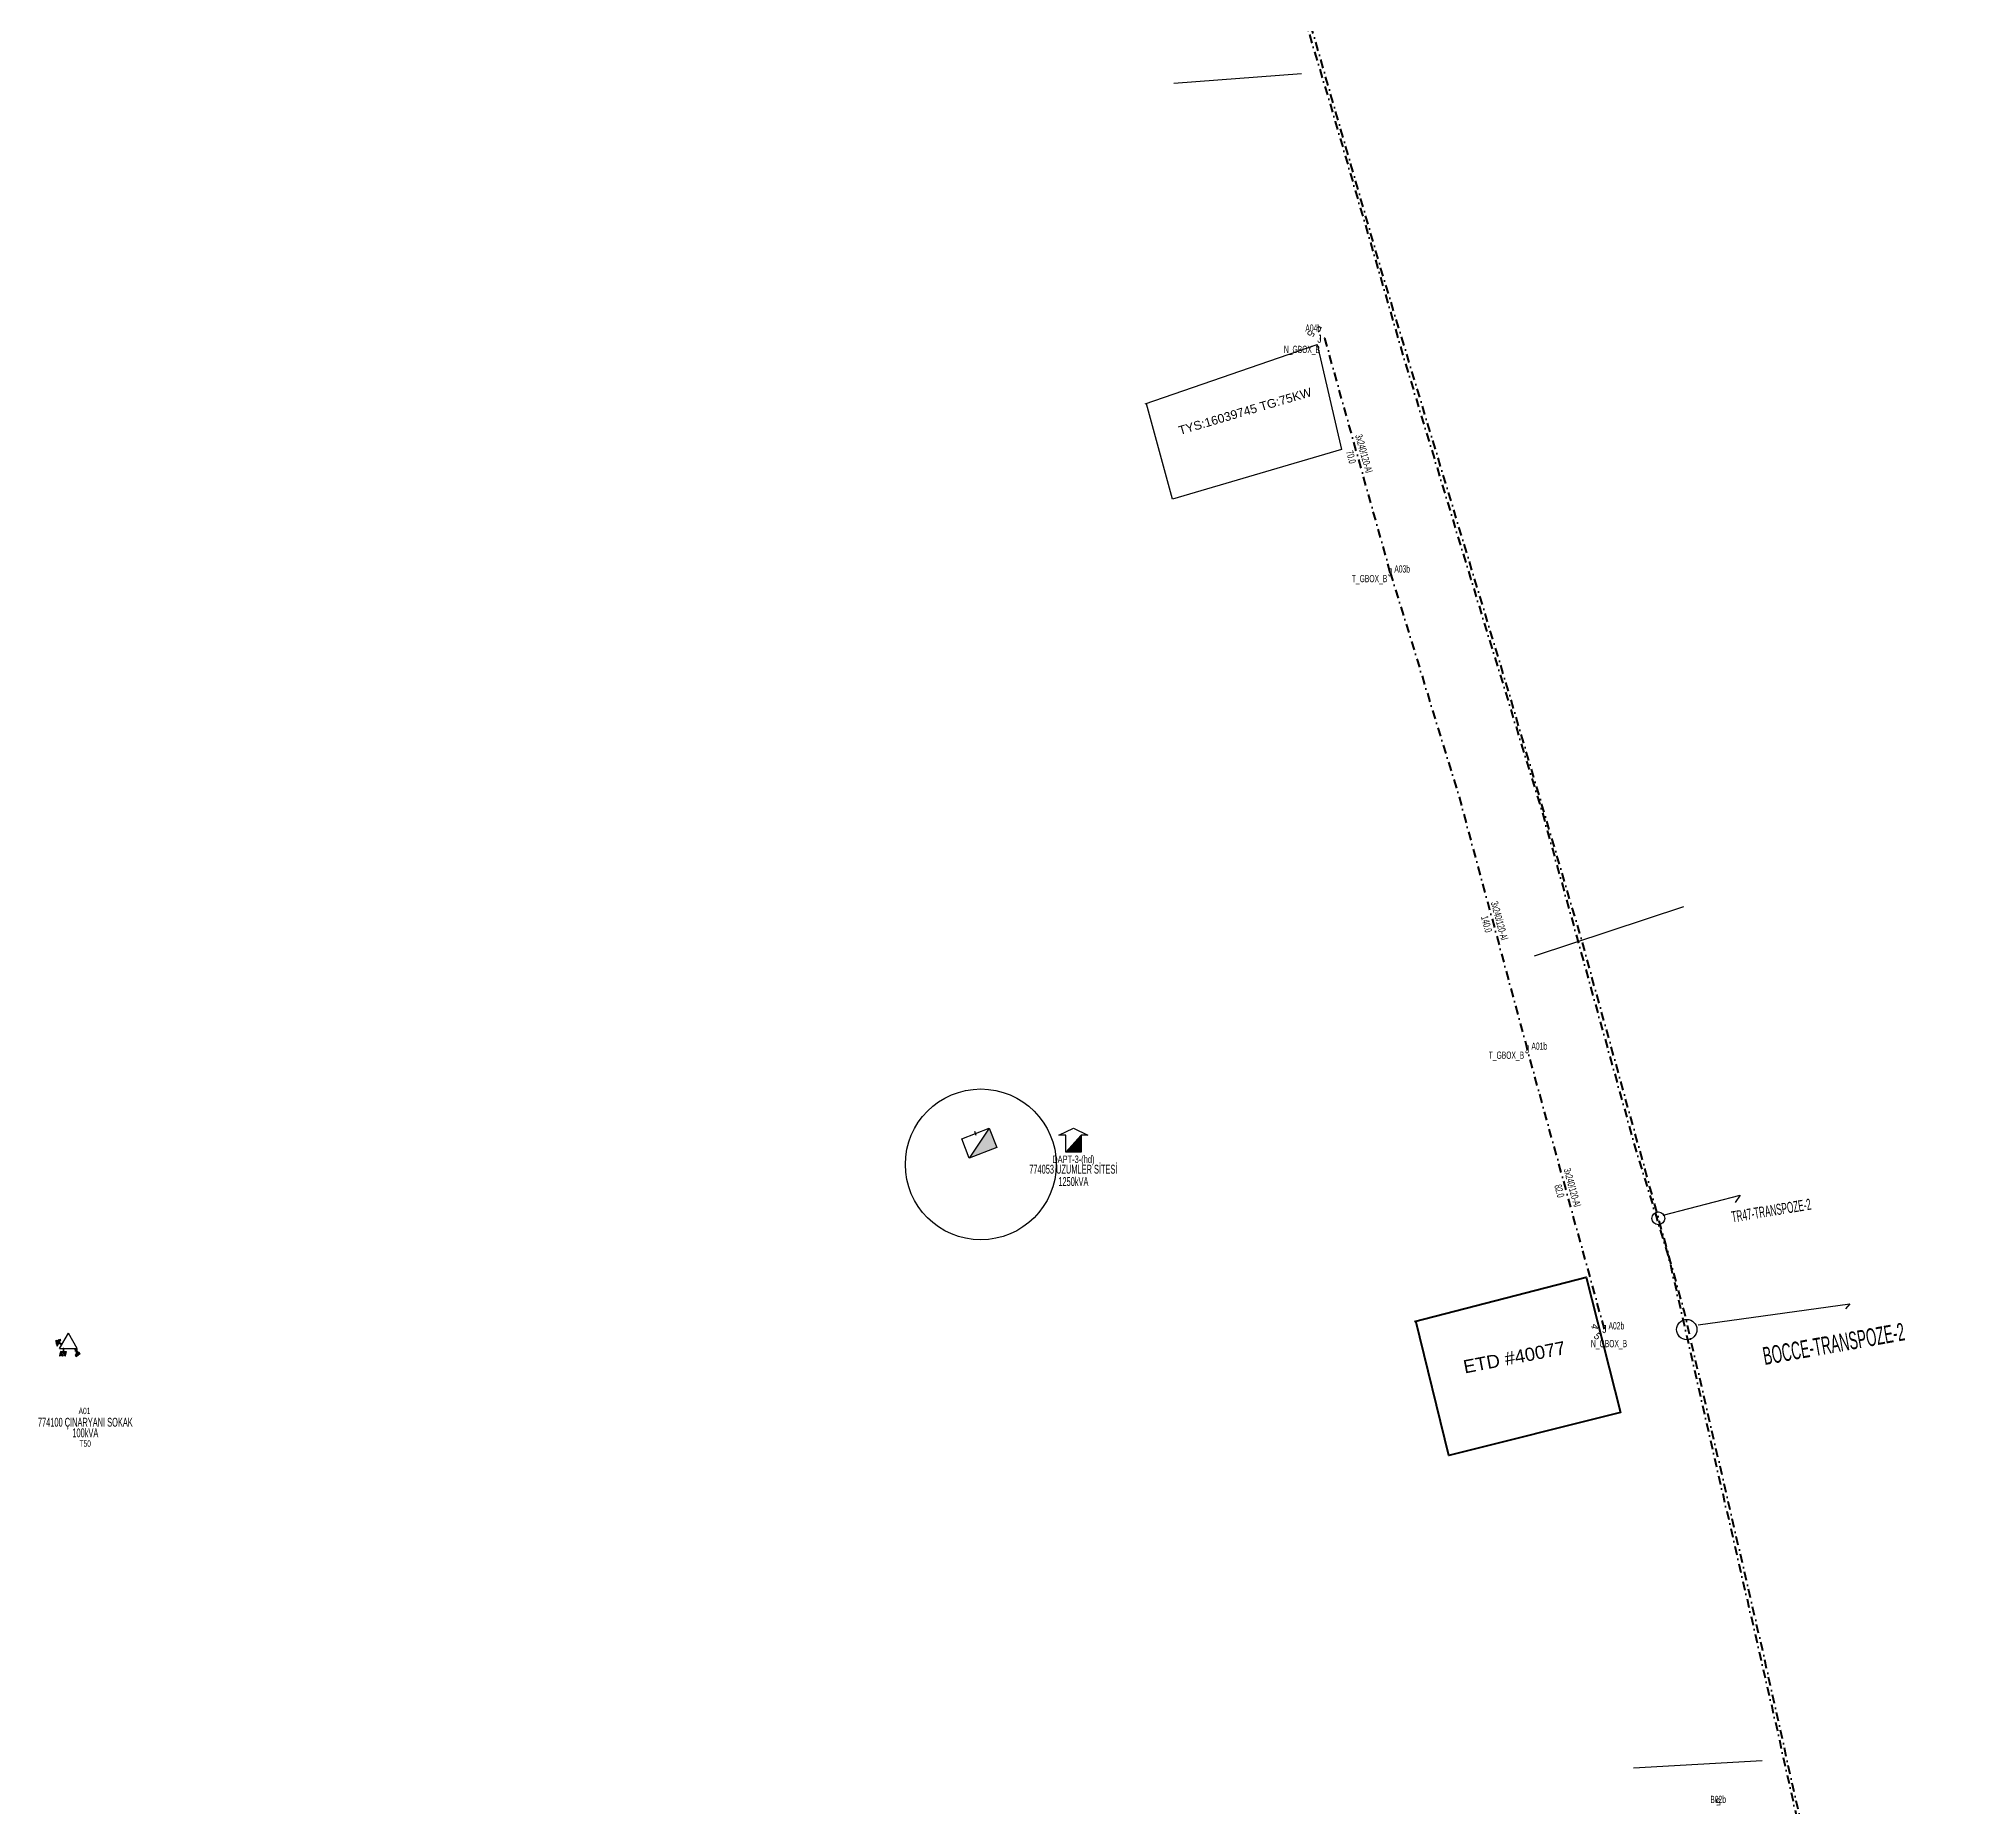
# Model space of a CAD drawing. Header units: millimetres. Extents: x 548145 to 551768, y 4050101 to 4056026.
# Drawn here: x 549428 to 549969, y 4053280 to 4053779 of the extents above; entities that cross this region are included whole.
import ezdxf
from ezdxf.enums import TextEntityAlignment as Align

# ---------------------------------------------------------------- set-up
doc = ezdxf.new("R2010")
doc.units = ezdxf.units.MM
doc.linetypes.add('DASHDOT', pattern=[5, 2.5, -1.25, 0, -1.25])
for name, color, linetype, lineweight in [('DIREK_BOX_YENI', 5, 'Continuous', 25), ('HAT_BOX_YERALTI_YENI', 5, 'DASHDOT', 50), ('HAT_OG_YERALTI_YENI', 1, 'DASHDOT', 70), ('KULLANICI', 1, 'Continuous', 25), ('TRAFO_MEVCUT', 5, 'Continuous', 30), ('TRAFO_TADILAT_BYSK', 5, 'Continuous', 30)]:
    doc.layers.add(name, color=color, linetype=linetype, lineweight=lineweight)
doc.styles.add('Direk', font='B_CAD')
doc.styles.get("Standard").update_dxf_attribs({"font": 'Arial'})

# ---------------------------------------------------------------- blocks, each defined once
blk = doc.blocks.new('MODDONBINA_KARE')
at = {"layer": 'TRAFO_TADILAT_BYSK', "linetype": 'Continuous'}
for p, q in [((-2.25, -2.25), (-2.25, 2.25)), ((-2.25, 2.25), (2.25, 2.25)), ((2.25, 2.25), (-2.25, -2.25)), ((0, 1.8), (0, 2.7)), ((2.25, 2.25), (2.25, -2.25)), ((2.25, -2.25), (-2.25, -2.25))]:
    blk.add_line(p, q, dxfattribs=at)
blk.add_solid([(-2.25, -2.25), (2.25, -2.25), (2.25, 2.25)], dxfattribs=at)
blk = doc.blocks.new('MODDONDAPT')
at = {"layer": 'TRAFO_TADILAT_BYSK', "linetype": 'Continuous'}
for p, q in [((-3.4, 2), (0, 3.6)), ((-1.8, 2), (-3.4, 2)), ((1.8, 2), (-1.8, -2)), ((-1.8, -2), (-1.8, 2)), ((0, 3.6), (3.4, 2)), ((3.4, 2), (1.8, 2)), ((1.8, 2), (1.8, -2)), ((1.8, -2), (-1.8, -2))]:
    blk.add_line(p, q, dxfattribs=at)
blk.add_solid([(-1.8, -2), (1.8, -2), (1.8, 2)], dxfattribs=at)
blk = doc.blocks.new('MEV_DIREK')
h = blk.add_hatch(color=32)
h.paths.add_polyline_path([(-2.14, 0.97), (-2.35, 1.09), (-3.31, -0.55), (-3.09, -0.67), (-2.67, 0.06), (-1.89, -0.39), (-1.79, -0.22), (-2.56, 0.23)])
h.paths.add_polyline_path([(-3.46, -0.17), (-3.33, -0.25), (-2.61, 0.99), (-2.74, 1.06)])
h.paths.add_polyline_path([(-3.54, 0.29), (-3.41, 0.22), (-3.05, 0.82), (-3.18, 0.9)])
h.paths.add_polyline_path([(-3.58, 0.81), (-3.66, 0.68), (-3.53, 0.61), (-3.45, 0.74)])
h.paths.add_polyline_path([(-1.51, -2.34), (-2.26, -2.33), (-2.52, -3.47), (-2.42, -3.47), (-2.21, -2.53), (-1.91, -2.54), (-2.12, -3.47), (-2.02, -3.47), (-1.81, -2.54), (-1.51, -2.54), (-1.72, -3.47), (-1.62, -3.48), (-1.41, -2.54), (-1.11, -2.54), (-1.32, -3.48), (-1.22, -3.48), (-1.01, -2.54), (-0.71, -2.55), (-0.92, -3.48), (-0.82, -3.48), (-0.56, -2.35), (-1.31, -2.34), (-1.31, -1.44), (-1.51, -1.44)])
at = {"layer": 'TRAFO_MEVCUT'}
for points in [[(2.35, -1.57), (2.12, -1.92), (2.08, -1.44), (1.94, -1.44), (2.01, -2.32), (2.25, -1.96), (2.31, -2.67), (2.1, -2.67), (2.39, -2.87), (2.4, -2.86), (2.64, -2.49), (2.45, -2.63)], [(2.35, -1.57), (2.12, -1.92), (2.08, -1.44), (1.94, -1.44), (2.01, -2.32), (2.25, -1.96), (2.31, -2.67), (2.1, -2.67), (2.39, -2.87), (1.98, -3.19), (2.2, -3.79), (2.26, -3.74), (2.08, -3.26), (2.26, -3.13), (2.44, -3.6), (2.49, -3.56), (2.32, -3.08), (2.49, -2.94), (2.67, -3.42), (2.73, -3.38), (2.55, -2.9), (2.73, -2.76), (2.91, -3.24), (2.97, -3.2), (2.79, -2.72), (2.97, -2.58), (3.15, -3.06), (3.21, -3.01), (2.98, -2.42), (2.4, -2.86), (2.64, -2.49), (2.45, -2.63)], [(2.97, -2.58), (3.15, -3.06), (3.21, -3.01), (2.98, -2.42), (2.4, -2.86), (2.64, -2.49), (2.45, -2.63), (2.35, -1.57), (2.12, -1.92), (2.08, -1.44), (1.94, -1.44), (2.01, -2.32), (2.25, -1.96), (2.31, -2.67), (2.1, -2.67), (2.39, -2.87), (1.98, -3.19), (2.2, -3.79), (2.26, -3.74), (2.08, -3.26), (2.26, -3.13), (2.44, -3.6), (2.49, -3.56), (2.32, -3.08), (2.49, -2.94), (2.67, -3.42), (2.73, -3.38), (2.55, -2.9), (2.73, -2.76), (2.91, -3.24), (2.97, -3.2), (2.79, -2.72)]]:
    blk.add_hatch(color=32, dxfattribs=at).paths.add_polyline_path(points)
at = {"layer": 'TRAFO_MEVCUT', "linetype": 'Continuous'}
for p, q in [((-2.5, -1.44), (0, 2.89)), ((2.5, -1.44), (0, 2.89)), ((-2.5, -1.44), (2.5, -1.44))]:
    blk.add_line(p, q, dxfattribs=at)
at = {"layer": 'TRAFO_MEVCUT', "color": 32, "flags": 128}
blk.add_lwpolyline([(1.94, -1.44), (2.08, -1.44), (2.12, -1.92), (2.35, -1.57), (2.45, -2.63), (2.64, -2.49), (2.4, -2.86), (2.98, -2.42), (3.21, -3.01), (3.15, -3.06), (2.97, -2.58), (2.79, -2.72), (2.97, -3.2), (2.91, -3.24), (2.73, -2.76), (2.55, -2.9), (2.73, -3.38), (2.67, -3.42), (2.49, -2.94), (2.32, -3.08), (2.49, -3.56), (2.44, -3.6), (2.26, -3.13), (2.08, -3.26), (2.26, -3.74), (2.2, -3.79), (1.98, -3.19), (2.39, -2.87), (2.1, -2.67), (2.31, -2.67), (2.25, -1.96), (2.01, -2.32), (1.94, -1.44)], dxfattribs=at)
at = {"layer": 'TRAFO_TADILAT_BYSK', "color": 32, "flags": 128}
for points in [[(-3.53, 0.61), (-3.45, 0.74), (-3.58, 0.81), (-3.66, 0.68), (-3.53, 0.61)], [(-3.41, 0.22), (-3.05, 0.82), (-3.18, 0.9), (-3.54, 0.29), (-3.41, 0.22)], [(-3.33, -0.25), (-2.61, 0.99), (-2.74, 1.06), (-3.46, -0.17), (-3.33, -0.25)], [(-1.79, -0.22), (-2.56, 0.23), (-2.14, 0.97), (-2.35, 1.09), (-3.31, -0.55), (-3.09, -0.67), (-2.67, 0.06), (-1.89, -0.39), (-1.79, -0.22)], [(-1.31, -1.44), (-1.51, -1.44), (-1.51, -2.34), (-2.26, -2.33), (-2.52, -3.47), (-2.42, -3.47), (-2.21, -2.53), (-1.91, -2.54), (-2.12, -3.47), (-2.02, -3.47), (-1.81, -2.54), (-1.51, -2.54), (-1.72, -3.47), (-1.62, -3.48), (-1.41, -2.54), (-1.11, -2.54), (-1.32, -3.48), (-1.22, -3.48), (-1.01, -2.54), (-0.71, -2.55), (-0.92, -3.48), (-0.82, -3.48), (-0.56, -2.35), (-1.31, -2.34), (-1.31, -1.44)]]:
    blk.add_lwpolyline(points, dxfattribs=at)

msp = doc.modelspace()

# ---------------------------------------------------------------- linework, layer by layer
at = {"layer": 'HAT_BOX_YERALTI_YENI', "flags": 128}
for points in [[(549809.918, 4053628.185), (549791.407228, 4053694.377143), (549789.912, 4053694.176)], [(549809.918, 4053628.185), (549829.257799, 4053565.2015), (549848.633, 4053493.462)], [(549870.422, 4053414.455), (549848.633, 4053493.462)]]:
    msp.add_lwpolyline(points, dxfattribs=at)
at = {"layer": 'HAT_OG_YERALTI_YENI', "flags": 128}
for points in [[(549667.857, 4054248.123), (549667.701398, 4054242.926664), (549657.356613, 4054241.103794), (549661.170724, 4054226.018571), (549674.565884, 4054173.515712), (549690.888511, 4054114.008341), (549699.921149, 4054081.273798), (549714.828935, 4054023.14573), (549725.539527, 4053984.313153), (549742.151267, 4053931.973696), (549756.46422, 4053882.140318), (549779.481449, 4053805.48332), (549794.391813, 4053755.552662), (549814.114174, 4053687.476234), (549832.713146, 4053626.20641), (549852.801775, 4053560.611632), (549878.855562, 4053466.554883), (549888.620491, 4053434.543546), (549902.136841, 4053375.371967), (549919.283657, 4053301.006409), (549941.901603, 4053198.976484), (549958.703565, 4053128.402693), (549985.408523, 4053010.819921), (550006.040211, 4052915.649479), (550027.811452, 4052823.123768), (550042.495021, 4052758.815948), (550067.341263, 4052652.961129), (550078.43141, 4052596.508545), (550091.883174, 4052568.897245), (550108.000043, 4052513.953429), (550125.617755, 4052453.686995), (550128.663439, 4052448.610854), (550129.509463, 4052438.458573), (550157.414276, 4052389.944398), (550186.492141, 4052347.838039), (550203.056969, 4052318.842753), (550219.334459, 4052266.050891), (550224.000148, 4052260.85863), (550237.705728, 4052253.752033), (550241.428231, 4052233.278266), (550213.340253, 4052226.848488), (550199.634674, 4052232.601447), (550167.147374, 4052229.386558), (550077.379265, 4052215.693338), (550027.971497, 4052188.451384), (549965.267458, 4052151.190834), (549933.555345, 4052136.248855), (549912.730153, 4052132.213974), (549882.403467, 4052126.487046), (549876.936854, 4052122.972795), (549876.936854, 4052116.725237), (549877.197169, 4052112.950671), (549882.455, 4052116.031)], [(550594.103, 4052078.769), (550592.178897, 4052085.189159), (550585.27054, 4052084.888795), (550585.570903, 4052101.408779), (550582.568848, 4052173.967178), (550580.144562, 4052192.782216), (550521.974194, 4052190.179067), (550409.4107, 4052186.182666), (550399.209902, 4052211.999078), (550391.203137, 4052233.731727), (550390.578954, 4052243.771019), (550293.624669, 4052240.386925), (550242.84058, 4052234.180748), (550238.635493, 4052254.10485), (550223.917689, 4052261.814176), (550220.220521, 4052266.598208), (550207.805503, 4052305.945806), (550203.606414, 4052319.328259), (550180.178073, 4052358.675857), (550148.87473, 4052406.083757), (550130.352324, 4052438.022393), (550129.451234, 4052448.835474), (550126.35374, 4052453.822378), (550115.240296, 4052492.068644), (550102.027729, 4052536.499586), (550092.723357, 4052569.507776), (550079.014814, 4052597.228119), (550066.305746, 4052661.687756), (550044.884194, 4052752.551482), (550026.868917, 4052832.802213), (550002.752092, 4052934.075168), (549985.168894, 4053018.299302), (549957.85539, 4053136.160327), (549937.817641, 4053221.885183), (549915.05404, 4053324.007484), (549892.933224, 4053419.622734), (549863.792387, 4053525.114492), (549842.322016, 4053597.975579), (549807.06159, 4053714.664776), (549779.874551, 4053809.110045), (549749.447118, 4053909.274786), (549723.426092, 4053994.487973), (549699.218259, 4054087.011318), (549670.594668, 4054193.189366), (549658.194487, 4054240.302743), (549668.707204, 4054242.70565), (549667.906235, 4054247.711705), (549667.857, 4054248.123)]]:
    msp.add_lwpolyline(points, dxfattribs=at)
at = {"layer": 'KULLANICI', "flags": 128}
for points in [[(549748.780095, 4053766.394706), (549784.8, 4053769.060653)], [(549850.643037, 4053519.906184), (549892.81405, 4053533.833031)], [(549878.650235, 4053290.519042), (549914.994199, 4053292.621585)]]:
    msp.add_lwpolyline(points, dxfattribs=at)
at = {"layer": 'KULLANICI', "color": 12, "flags": 128}
msp.add_lwpolyline([(549740.708179, 4053675.830164), (549789.310235, 4053692.52178), (549796.183253, 4053662.902345), (549748.399413, 4053648.829022), (549741.035465, 4053675.830164)], dxfattribs=at)
at = {"layer": 'KULLANICI', "color": 3, "flags": 128}
msp.add_lwpolyline([(549887.0227, 4053446.607992), (549908.760421, 4053452.258888), (549907.347697, 4053450.253731)], dxfattribs=at)
at = {"layer": 'KULLANICI', "color": 12, "lineweight": 50, "flags": 128}
msp.add_lwpolyline([(549816.716843, 4053416.595401), (549865.220713, 4053429.146841), (549875.006581, 4053390.854312), (549826.502711, 4053378.728344), (549817.142315, 4053416.808137)], dxfattribs=at)
at = {"layer": 'KULLANICI', "color": 6, "flags": 128}
msp.add_lwpolyline([(549896.923406, 4053415.698737), (549939.744437, 4053421.628988), (549938.512177, 4053420.165679)], dxfattribs=at)
at = {"layer": 'KULLANICI'}
msp.add_circle((549694.23257, 4053460.971954), 21.307951, dxfattribs=at)
at = {"layer": 'KULLANICI', "color": 3}
msp.add_circle((549885.655548, 4053445.742129), 1.819449, dxfattribs=at)
at = {"layer": 'KULLANICI', "color": 6}
msp.add_circle((549893.688724, 4053414.312445), 2.875502, dxfattribs=at)

# ---------------------------------------------------------------- block references
at = {"layer": 'TRAFO_MEVCUT'}
msp.add_blockref('MEV_DIREK', (549436.46042, 4053410.42008), dxfattribs=at)
at = {"layer": 'TRAFO_TADILAT_BYSK', "xscale": 1.85, "yscale": 1.3, "rotation": 21.164623}
msp.add_blockref('MODDONBINA_KARE', (549693.787, 4053467), dxfattribs=at)
at = {"layer": 'TRAFO_TADILAT_BYSK', "xscale": 1.199999999999999, "yscale": 1.199999999999999}
msp.add_blockref('MODDONDAPT', (549720.388785, 4053466.876961), dxfattribs=at)

# ---------------------------------------------------------------- texts
at = {"layer": 'DIREK_BOX_YENI', "width": 0.53}
for s, p in [('A04b', (549788.140976, 4053697.194853)), ('N_GBOX_B', (549784.975002, 4053691.180799)), ('A03b', (549813.276516, 4053629.170073)), ('T_GBOX_B', (549804.060903, 4053626.442407)), ('A01b', (549852.010628, 4053494.379402)), ('T_GBOX_B', (549842.730183, 4053491.827999)), ('A02b', (549873.796042, 4053415.385506)), ('N_GBOX_B', (549871.719319, 4053410.362093)), ('B02b', (549902.555294, 4053281.609332))]:
    msp.add_text(s, height=2.05, dxfattribs=at).set_placement(p, align=Align.MIDDLE_CENTER)
at = {"layer": 'DIREK_BOX_YENI', "color": 32, "style": 'Direk'}
for s, rotation, p in [('5', 240.398217, (549787.477457, 4053695.559113)), ('4', 180.398217, (549789.89254, 4053696.975932)), ('4', 255.417986, (549867.712193, 4053415.159944)), ('5', 315.417986, (549868.456597, 4053412.46071)), ('5', 182.95951, (549902.591435, 4053280.910266))]:
    msp.add_text(s, height=2, rotation=rotation, dxfattribs=at).set_placement(p, align=Align.MIDDLE_CENTER)
at = {"layer": 'DIREK_BOX_YENI', "style": 'Direk', "width": 0.8}
for p in [(549789.912, 4053694.176), (549809.918, 4053628.185), (549848.633, 4053493.462), (549870.422, 4053414.455)]:
    msp.add_text('J', height=2.25, dxfattribs=at).set_placement(p, align=Align.MIDDLE_CENTER)
at = {"layer": 'HAT_BOX_YERALTI_YENI', "lineweight": 30, "width": 0.53}
for s, rotation, p in [('70.0', 285.623676, (549799.844034, 4053661.051913)), ('140.0', 285.113677, (549838.124819, 4053529.11001)), ('82.0', 285.417986, (549858.708008, 4053453.732428))]:
    msp.add_text(s, height=2.05, rotation=rotation, dxfattribs=at).set_placement(p, align=Align.TOP_CENTER)
for rotation, p in [(285.623676, (549801.481221, 4053661.509753)), (285.113677, (549839.766016, 4053529.55326)), (285.417986, (549860.346828, 4053454.184388))]:
    msp.add_text('3x240/120-Al', height=2.05, rotation=rotation, dxfattribs=at).set_placement(p, align=Align.CENTER)
at = {"layer": 'KULLANICI'}
for s, height, rotation, p in [('TYS:16039745 TG:75KW ', 2.463022, 16.470414, (549750.526776, 4053666.993427)), ('ETD #40077', 3.724416, 10.911129, (549830.970173, 4053401.916598))]:
    msp.add_text(s, height=height, rotation=rotation, dxfattribs=at).set_placement(p)
at = {"layer": 'KULLANICI', "color": 3, "width": 0.53}
msp.add_text('TR47-TRANSPOZE-2', height=3.132445, rotation=9.335326, dxfattribs=at).set_placement((549917.551204, 4053447.955564), align=Align.MIDDLE_CENTER)
at = {"layer": 'KULLANICI', "color": 6, "width": 0.53}
msp.add_text('BOCCE-TRANSPOZE-2', height=5.023711, rotation=10.04552, dxfattribs=at).set_placement((549935.200479, 4053410.3076), align=Align.MIDDLE_CENTER)
at = {"layer": 'TRAFO_MEVCUT', "width": 0.6}
for s, height, p in [('A01', 1.8, (549441.022325, 4053390.434715)), ('774100 ÇINARYANI SOKAK', 2.5, (549441.25019, 4053386.900323)), ('100kVA', 2.5, (549441.25019, 4053383.900323))]:
    msp.add_text(s, height=height, dxfattribs=at).set_placement(p, align=Align.CENTER)
msp.add_text('T50', height=1.8, dxfattribs=at).set_placement((549441.209546, 4053383.033405), align=Align.TOP_CENTER)
at = {"layer": 'TRAFO_TADILAT_BYSK', "width": 0.6}
for s, height, p in [('774053 UZUMLER SİTESİ', 2.5, (549720.388785, 4053458.376961)), ('DAPT-3-(hd)', 2.1, (549720.388785, 4053461.376961)), ('1250kVA', 2.5, (549720.388785, 4053454.876961))]:
    msp.add_text(s, height=height, dxfattribs=at).set_placement(p, align=Align.CENTER)

doc.saveas('drawing.dxf')
